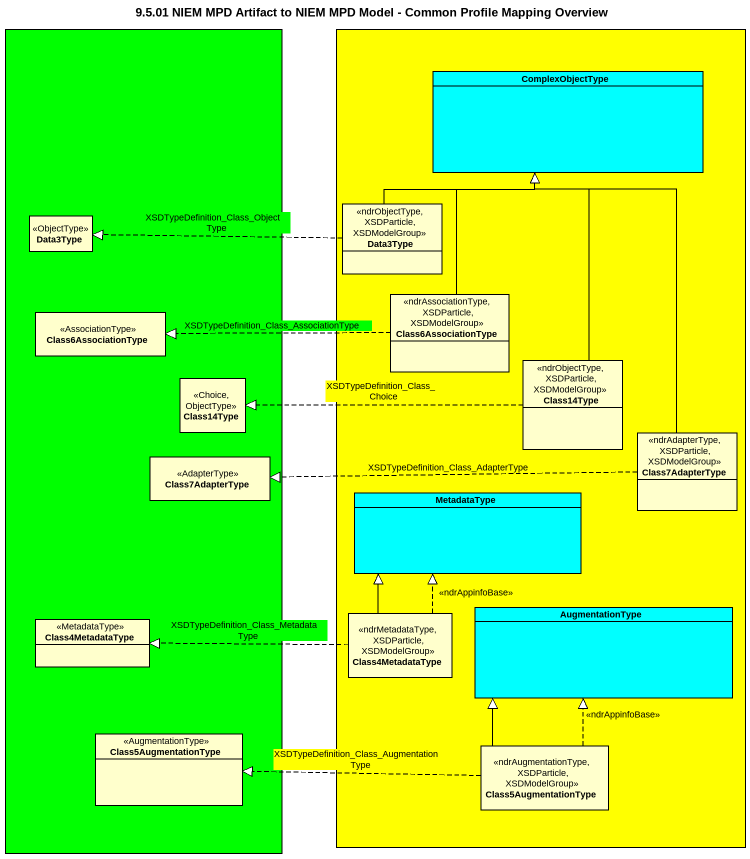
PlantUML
@startuml
title 9.5.01 NIEM MPD Artifact to NIEM MPD Model - Common Profile Mapping Overview
hide circle
hide empty members
rectangle " " as rectangle1 #00FF00 {
  class Data3Type <<ObjectType>>
  class Class6AssociationType <<AssociationType>>
  class Class14Type <<Choice, ObjectType>>
  class Class7AdapterType <<AdapterType>>
  class Class4MetadataType <<MetadataType>>
  class Class5AugmentationType <<AugmentationType>>
}
rectangle " " as rectangle2 #FFFF00 {
  class ComplexObjectType #00FFFF
  class "Data3Type" as Data3Type_2 <<ndrObjectType, XSDParticle, XSDModelGroup>>
  class "Class6AssociationType" as Class6AssociationType_2 <<ndrAssociationType, XSDParticle, XSDModelGroup>>
  class "Class14Type" as Class14Type_2 <<ndrObjectType, XSDParticle, XSDModelGroup>>
  class "Class7AdapterType" as Class7AdapterType_2 <<ndrAdapterType, XSDParticle, XSDModelGroup>>
  class MetadataType #00FFFF
  class "Class4MetadataType" as Class4MetadataType_2 <<ndrMetadataType, XSDParticle, XSDModelGroup>>
  class AugmentationType #00FFFF
  class "Class5AugmentationType" as Class5AugmentationType_2 <<ndrAugmentationType, XSDParticle, XSDModelGroup>>
}
Data3Type_2 -up-|> ComplexObjectType
Data3Type_2 .left.|> Data3Type : XSDTypeDefinition_Class_ObjectType
Class6AssociationType_2 -up-|> ComplexObjectType
Class6AssociationType_2 .left.|> Class6AssociationType : XSDTypeDefinition_Class_AssociationType
Class14Type_2 -up-|> ComplexObjectType
Class14Type_2 .left.|> Class14Type : XSDTypeDefinition_Class_Choice
Class7AdapterType_2 -up-|> ComplexObjectType
Class7AdapterType_2 .left.|> Class7AdapterType : XSDTypeDefinition_Class_AdapterType
Class4MetadataType_2 -up-|> MetadataType
Class4MetadataType_2 .up.|> MetadataType : <<ndrAppinfoBase>>
Class4MetadataType_2 .left.|> Class4MetadataType : XSDTypeDefinition_Class_MetadataType
Class5AugmentationType_2 -up-|> AugmentationType
Class5AugmentationType_2 .up.|> AugmentationType : <<ndrAppinfoBase>>
Class5AugmentationType_2 .left.|> Class5AugmentationType : XSDTypeDefinition_Class_AugmentationType
@enduml
